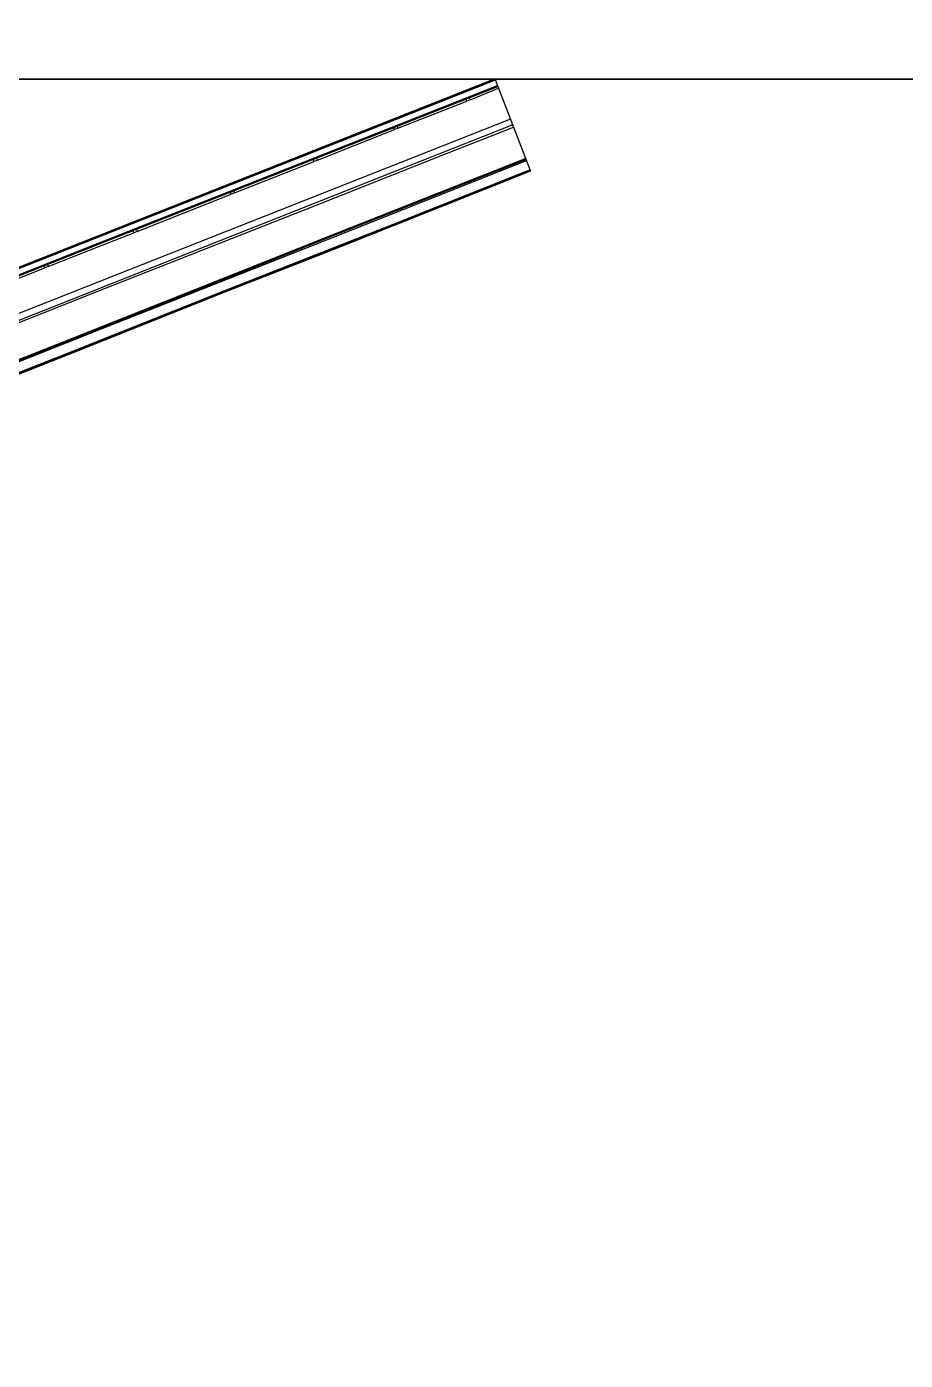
# Model space of a CAD drawing. Header units: metres. Extents: x 12000 to 12800, y -97200 to -96000.
# Drawn here: x 12198.3 to 12400, y -96894 to -96587.9 of the extents above; entities that cross this region are included whole.
import ezdxf

# ---------------------------------------------------------------- set-up
doc = ezdxf.new("R2010")
doc.units = ezdxf.units.M
doc.header["$LTSCALE"] = 2.5
for name, color, linetype in [('側溝・桝', 7, 'Continuous'), ('図郭', 7, 'Continuous'), ('歩道・分離帯・安全施設', 7, 'Continuous'), ('道路', 7, 'Continuous')]:
    doc.layers.add(name, color=color, linetype=linetype)

msp = doc.modelspace()

# ---------------------------------------------------------------- linework, layer by layer
at = {"layer": '側溝・桝'}
for points in [[(12300.1, -96604.69), (12306.64, -96602.04)], [(12283.51, -96611.25), (12299.36, -96604.98)], [(12265.05, -96618.54), (12282.75, -96611.55)], [(12312.88, -96618.2), (12269.34, -96635.42), (12243.07, -96645.83), (12206.83, -96660.27), (12175.73, -96672.57), (12124.91, -96692.54), (12089.47, -96706.52), (12065.89, -96715.84), (12015.39, -96735.8), (12000, -96741.88)], [(12246.05, -96626.06), (12264.28, -96618.85)], [(12223.72, -96634.89), (12245.27, -96626.36)], [(12215.62, -96638.06), (12222.92, -96635.21)], [(12203.28, -96642.97), (12215.62, -96638.06)], [(12182.74, -96651.1), (12202.51, -96643.28)]]:
    msp.add_lwpolyline(points, dxfattribs=at)
for points in [[(12299.91, -96604.22), (12300.1, -96604.69), (12299.36, -96604.98), (12299.17, -96604.52)], [(12283.33, -96610.78), (12283.51, -96611.25), (12282.75, -96611.55), (12282.57, -96611.08)], [(12264.87, -96618.07), (12265.05, -96618.54), (12264.28, -96618.85), (12264.1, -96618.38)], [(12245.86, -96625.58), (12246.05, -96626.06), (12245.27, -96626.36), (12245.09, -96625.89)], [(12223.53, -96634.41), (12223.72, -96634.89), (12222.92, -96635.21), (12222.73, -96634.72)], [(12203.09, -96642.49), (12203.28, -96642.97), (12202.51, -96643.28), (12202.32, -96642.79)]]:
    msp.add_lwpolyline(points, close=True, dxfattribs=at)
at = {"layer": '図郭'}
msp.add_lwpolyline([(12000, -96600), (12800, -96600), (12800, -96000), (12000, -96000), (12000, -96600)], dxfattribs=at)
msp.add_lwpolyline([(12000, -97200), (12800, -97200), (12800, -96600), (12000, -96600)], close=True, dxfattribs=at)
at = {"layer": '歩道・分離帯・安全施設'}
for points in [[(12305.89, -96600.1), (12214.84, -96636.08), (12147.7, -96662.63), (12056.31, -96698.73), (12000, -96720.98)], [(12000, -96722.52), (12056.82, -96700.07), (12148.22, -96663.96), (12215.36, -96637.41), (12306.4, -96601.41)], [(12000, -96722.75), (12056.91, -96700.26), (12148.3, -96664.15), (12215.44, -96637.6), (12306.48, -96601.63)], [(12000, -96722.75), (12056.91, -96700.26), (12148.3, -96664.15), (12215.44, -96637.6), (12306.48, -96601.63)], [(12309.38, -96609.13), (12218.56, -96645.01), (12151.76, -96671.43), (12059.04, -96708.06), (12001.56, -96730.78), (12000, -96731.39)], [(12000, -96733.5), (12001.05, -96733.09), (12150.51, -96674.06), (12213.88, -96648.95), (12264.97, -96628.79), (12292.52, -96617.87), (12310.08, -96610.95)], [(12309.89, -96610.47), (12282.05, -96621.47), (12255.79, -96631.9), (12232.8, -96640.98), (12199.8, -96654.02), (12168.63, -96666.34), (12140.73, -96677.35), (12115.4, -96687.33), (12099.84, -96693.57), (12082.22, -96700.51)], [(12312.97, -96618.43), (12269.43, -96635.65), (12243.17, -96646.06), (12206.92, -96660.51), (12175.82, -96672.8), (12125, -96692.77), (12089.56, -96706.75), (12065.98, -96716.07), (12015.48, -96736.03), (12000, -96742.15)], [(12312.97, -96618.43), (12269.43, -96635.65), (12243.17, -96646.06), (12206.92, -96660.51), (12175.82, -96672.8), (12125, -96692.77), (12089.56, -96706.75), (12065.98, -96716.07), (12015.48, -96736.03), (12000, -96742.15)], [(12085.34, -96708.74), (12116.78, -96696.24), (12159.61, -96679.42), (12215.29, -96657.33), (12267.57, -96636.66), (12313.05, -96618.66)], [(12313.91, -96620.89), (12286.24, -96631.92), (12273.03, -96637.12), (12251.34, -96645.65), (12234.33, -96652.41), (12188.74, -96670.53), (12171.93, -96677.15), (12136.97, -96690.87), (12045.33, -96727.13), (12000, -96745.01)]]:
    msp.add_lwpolyline(points, dxfattribs=at)
at = {"layer": '道路'}
for points in [[(12305.63, -96600), (12214.77, -96635.9), (12147.63, -96662.45), (12056.24, -96698.56), (12000, -96720.78)], [(12000, -96721.04), (12056.33, -96698.78), (12147.72, -96662.68), (12214.85, -96636.13), (12300.19, -96602.41), (12305.91, -96600.15), (12305.85, -96600)], [(12000, -96721.04), (12056.33, -96698.78), (12147.72, -96662.68), (12214.85, -96636.13), (12300.19, -96602.41), (12305.91, -96600.15)], [(12000, -96721.04), (12056.33, -96698.78), (12147.72, -96662.68), (12214.85, -96636.13), (12300.19, -96602.41), (12305.91, -96600.15)], [(12313.87, -96620.76), (12305.91, -96600.15)], [(12000, -96744.84), (12016.4, -96738.35), (12073.72, -96715.7), (12090.48, -96709.07), (12125.92, -96695.1), (12154.16, -96684), (12176.2, -96675.33), (12207.85, -96662.83), (12244.09, -96648.39), (12266.55, -96639.56), (12275.8, -96635.93), (12282.58, -96633.26), (12313.87, -96620.76), (12313.99, -96621.07)], [(12313.87, -96620.76), (12282.58, -96633.26), (12275.8, -96635.93), (12244.09, -96648.39), (12207.85, -96662.83), (12176.2, -96675.33), (12125.92, -96695.1), (12090.48, -96709.07), (12066.9, -96718.39), (12016.4, -96738.35), (12000, -96744.84)], [(12313.87, -96620.76), (12282.58, -96633.26), (12275.8, -96635.93), (12244.09, -96648.39), (12207.85, -96662.83), (12176.2, -96675.33), (12125.92, -96695.1), (12090.48, -96709.07), (12066.9, -96718.39), (12016.4, -96738.35), (12000, -96744.84)], [(12313.99, -96621.07), (12282.71, -96633.57), (12266.67, -96639.87), (12244.21, -96648.69), (12207.97, -96663.14), (12176.86, -96675.43), (12154.28, -96684.31), (12126.04, -96695.41), (12090.6, -96709.38), (12073.84, -96716), (12016.52, -96738.66), (12000, -96745.19)]]:
    msp.add_lwpolyline(points, dxfattribs=at)
msp.add_polyline3d([(12305.85, -96600, 17.96), (12305.82, -96599.92, 17.96), (12305.63, -96600, 17.96)], dxfattribs=at)

doc.saveas('drawing.dxf')
